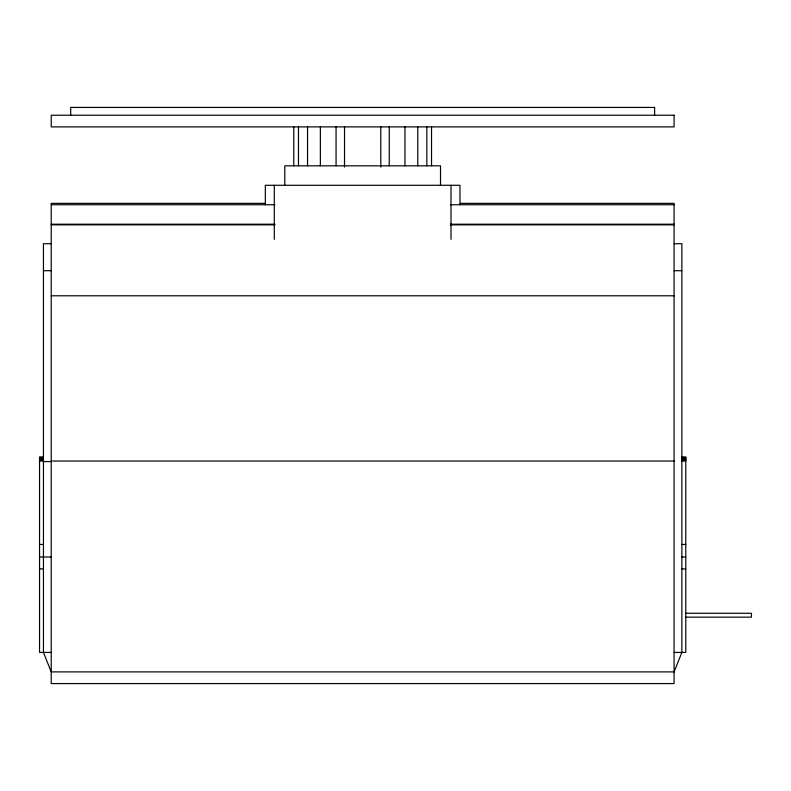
<?xml version="1.0" encoding="UTF-8"?>
<svg xmlns="http://www.w3.org/2000/svg" width="791" height="791" viewBox="0 0 791 791"><rect width="100%" height="100%" fill="white"/><g stroke="black" fill="none" stroke-linecap="round" stroke-linejoin="round"><path stroke-width="1.19" d="M265.025 203.376L51.227 203.376L51.227 683.572L674.08 683.572L674.08 203.376L460.283 203.376M51.227 204.75L274.912 204.75M450.395 204.75L674.08 204.75M51.227 224.219L274.912 224.219M450.395 224.219L674.08 224.219M51.227 224.852L274.912 224.852M450.395 224.852L674.08 224.852M51.227 243.707L43.446 243.707L43.446 652.427L51.227 671.895L674.08 671.895L681.872 652.427L681.872 243.707L674.08 243.707M43.446 270.71L51.227 270.71M674.08 270.71L681.872 270.71M51.227 295.785L674.08 295.785M43.446 456.971L39.55 456.971L39.55 652.427L51.227 652.427M681.872 456.971L685.767 456.971L685.767 652.427L674.08 652.427M39.55 457.544L43.446 457.544M681.872 457.544L685.767 457.544M39.55 458.127L43.446 458.127M681.872 458.118L685.767 458.118M39.55 458.701L43.446 458.701M681.872 458.701L685.767 458.701M39.55 459.274L43.446 459.274M681.872 459.274L685.767 459.274M39.55 459.848L43.446 459.848M681.872 459.848L685.767 459.848M39.55 460.421L43.446 460.421M681.872 460.421L685.767 460.421M39.55 460.995L43.446 460.995M51.227 461.034L674.08 461.034M681.872 460.995L685.767 460.995M43.446 461.568L51.227 461.568M39.55 544.465L43.446 544.465M681.872 544.465L685.767 544.465M39.55 557.002L51.227 557.002M681.872 557.002L685.767 557.002M39.55 568.897L43.446 568.897M681.872 568.897L685.767 568.897M685.688 613.272L751.45 613.272L751.45 617.158L685.688 617.158M654.622 115.219L654.622 107.428L70.696 107.428L70.696 115.219M459.976 204.75L459.976 185.282L265.331 185.282L265.331 204.75M451.018 185.282L451.018 239.376M440.518 185.45L440.518 165.823L284.8 165.823L284.8 185.45M431.53 126.896L431.53 165.823M426.843 126.896L426.843 165.823M417.777 126.896L417.777 165.823M404.952 126.896L404.952 165.823M389.241 126.896L389.241 165.823M380.797 126.896L380.797 167.039M344.52 126.896L344.52 167.039M336.066 126.896L336.066 165.823M320.365 126.896L320.365 165.823M307.541 126.896L307.541 165.823M298.474 126.896L298.474 165.823M293.777 126.896L293.777 165.823M274.289 185.282L274.289 239.376M674.08 115.219L51.227 115.219L51.227 126.896L674.08 126.896L674.08 115.219"/></g></svg>
